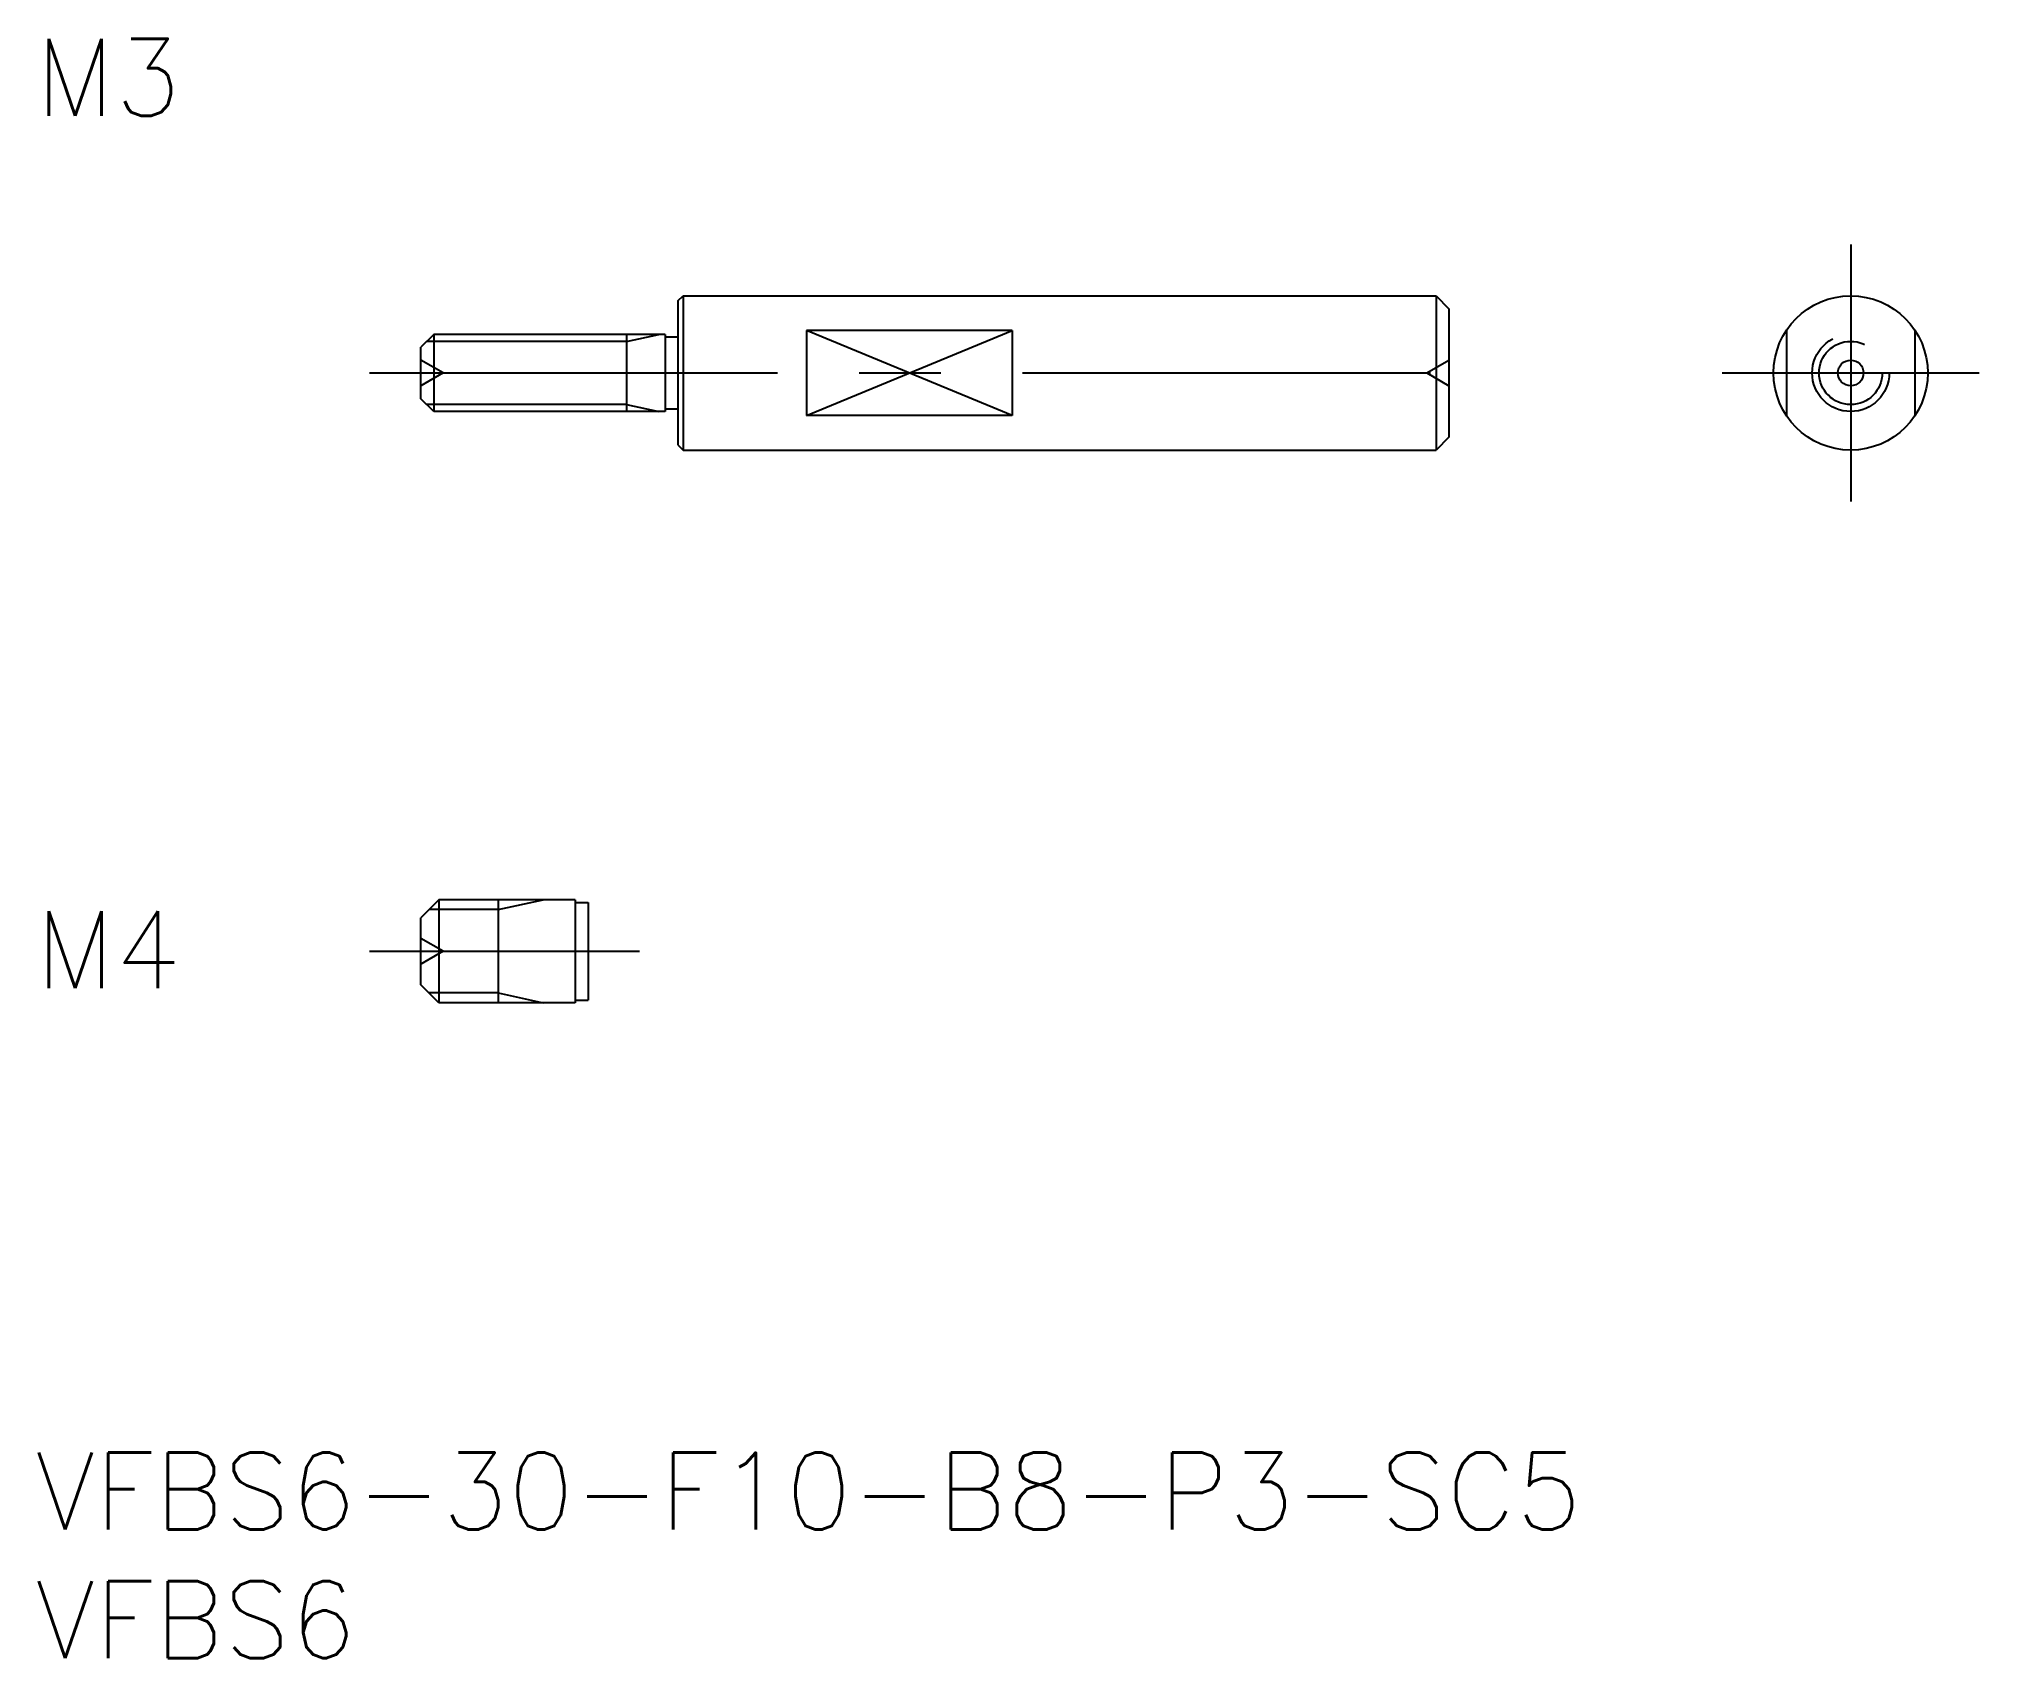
# Model space of a CAD drawing. Extents: x 0.1 to 75.6, y -8 to 55.
import ezdxf

# ---------------------------------------------------------------- set-up
doc = ezdxf.new("R2010")
doc.units = 0
doc.header["$LTSCALE"] = 0.5
doc.linetypes.add('CENTER', pattern=[50.8, 31.75, -6.35, 6.35, -6.35])
doc.linetypes.add('DASHED', pattern=[19.05, 12.7, -6.35])
for name, color, linetype in [('MSM_CENTER', 1, 'CENTER'), ('MSM_CONTINUOUS', 7, 'CONTINUOUS'), ('MSM_DASHED', 4, 'DASHED'), ('MSM_NARROW', 5, 'CONTINUOUS'), ('MSM_PART_NUMBER', 7, 'CONTINUOUS')]:
    doc.layers.add(name, color=color, linetype=linetype)
doc.styles.get("Standard").update_dxf_attribs({"font": 'txt.shx', "height": 1, "bigfont": 'bigfont.shx'})

# ---------------------------------------------------------------- blocks, each defined once
blk = doc.blocks.new('*U6')
at = {"layer": 'MSM_PART_NUMBER'}
blk.add_text('VFBS6-30-F10-B8-P3-SC5', height=3, dxfattribs=at).set_placement((0, -3))
blk = doc.blocks.new('*U7')
at = {"layer": 'MSM_PART_NUMBER'}
blk.add_text('VFBS6', height=3, dxfattribs=at).set_placement((0, -8))
blk = doc.blocks.new('*U8')
at = {"layer": 'MSM_PART_NUMBER'}
blk.add_text('M4', height=3, dxfattribs=at).set_placement((0, 18.061))
blk = doc.blocks.new('*U9')
at = {"layer": 'MSM_PART_NUMBER'}
blk.add_text('M3', height=3, dxfattribs=at).set_placement((0, 52))

msp = doc.modelspace()

# ---------------------------------------------------------------- linework, layer by layer
at = {"layer": 'MSM_CENTER'}
for p, q in [((70.631, 47), (70.631, 37)), ((13, 42), (57, 42)), ((65.631, 42), (75.631, 42)), ((13, 19.5), (23.5, 19.5))]:
    msp.add_line(p, q, dxfattribs=at)
at = {"layer": 'MSM_CONTINUOUS'}
for p, q in [((25, 44.8), (25.2, 45)), ((25, 44.8), (25, 39.2)), ((25.2, 45), (54.5, 45)), ((25.2, 45), (25.2, 39)), ((54.5, 45), (54.5, 39)), ((54.5, 45), (55, 44.5)), ((55, 44.5), (55, 39.5)), ((15.5, 43.5), (15, 43)), ((24.5, 43.5), (15.5, 43.5)), ((15.5, 43.5), (15.5, 40.5)), ((23, 43.5), (23, 40.5)), ((24.5, 43.5), (24.5, 40.5)), ((24.5, 43.4), (25, 43.4)), ((30, 43.658), (30, 40.342)), ((38, 43.658), (30, 43.658)), ((38, 43.658), (38, 40.342)), ((15, 41), (15, 43)), ((15.5, 40.5), (15, 41)), ((24.5, 40.5), (15.5, 40.5)), ((24.5, 40.6), (25, 40.6)), ((38, 40.342), (30, 40.342)), ((55, 39.5), (54.5, 39)), ((25, 39.2), (25.2, 39)), ((25.2, 39), (54.5, 39)), ((15.7, 21.5), (15, 20.8)), ((21, 21.5), (15.7, 21.5)), ((15.7, 21.5), (15.7, 17.5)), ((18, 21.5), (18, 17.5)), ((21, 21.5), (21, 17.5)), ((21, 21.4), (21.5, 21.4)), ((21.5, 21.4), (21.5, 17.6)), ((15, 18.2), (15, 20.8)), ((15.7, 17.5), (15, 18.2)), ((21, 17.5), (15.7, 17.5)), ((21, 17.6), (21.5, 17.6))]:
    msp.add_line(p, q, dxfattribs=at)
for radius in [3, 0.5]:
    msp.add_circle((70.631, 42), radius, dxfattribs=at)
at = {"layer": 'MSM_DASHED'}
for p, q in [((68.131, 43.658), (68.131, 40.342)), ((73.131, 43.658), (73.131, 40.342)), ((15.866, 42), (15, 42.5)), ((54.134, 42), (55, 42.5)), ((15.866, 42), (15, 41.5)), ((54.134, 42), (55, 41.5)), ((15.866, 19.5), (15, 20)), ((15.866, 19.5), (15, 19))]:
    msp.add_line(p, q, dxfattribs=at)
for radius in [1.5, 1.23]:
    msp.add_circle((70.631, 42), radius, dxfattribs=at)
at = {"layer": 'MSM_NARROW'}
for p, q in [((23, 43.23), (15.229, 43.23)), ((23, 43.23), (24.25, 43.5)), ((38, 40.342), (30, 43.658)), ((30, 40.342), (38, 43.658)), ((23, 40.77), (15.229, 40.77)), ((23, 40.77), (24.25, 40.5)), ((18, 21.121), (19.75, 21.5)), ((18, 21.121), (15.321, 21.121)), ((18, 17.879), (15.321, 17.879)), ((18, 17.879), (19.75, 17.5))]:
    msp.add_line(p, q, dxfattribs=at)

# ---------------------------------------------------------------- block references
at = {"layer": 'MSM_CONTINUOUS'}
for name in ['*U9', '*U8', '*U6', '*U7']:
    msp.add_blockref(name, (0, 0), dxfattribs=at)

doc.saveas('drawing.dxf')
